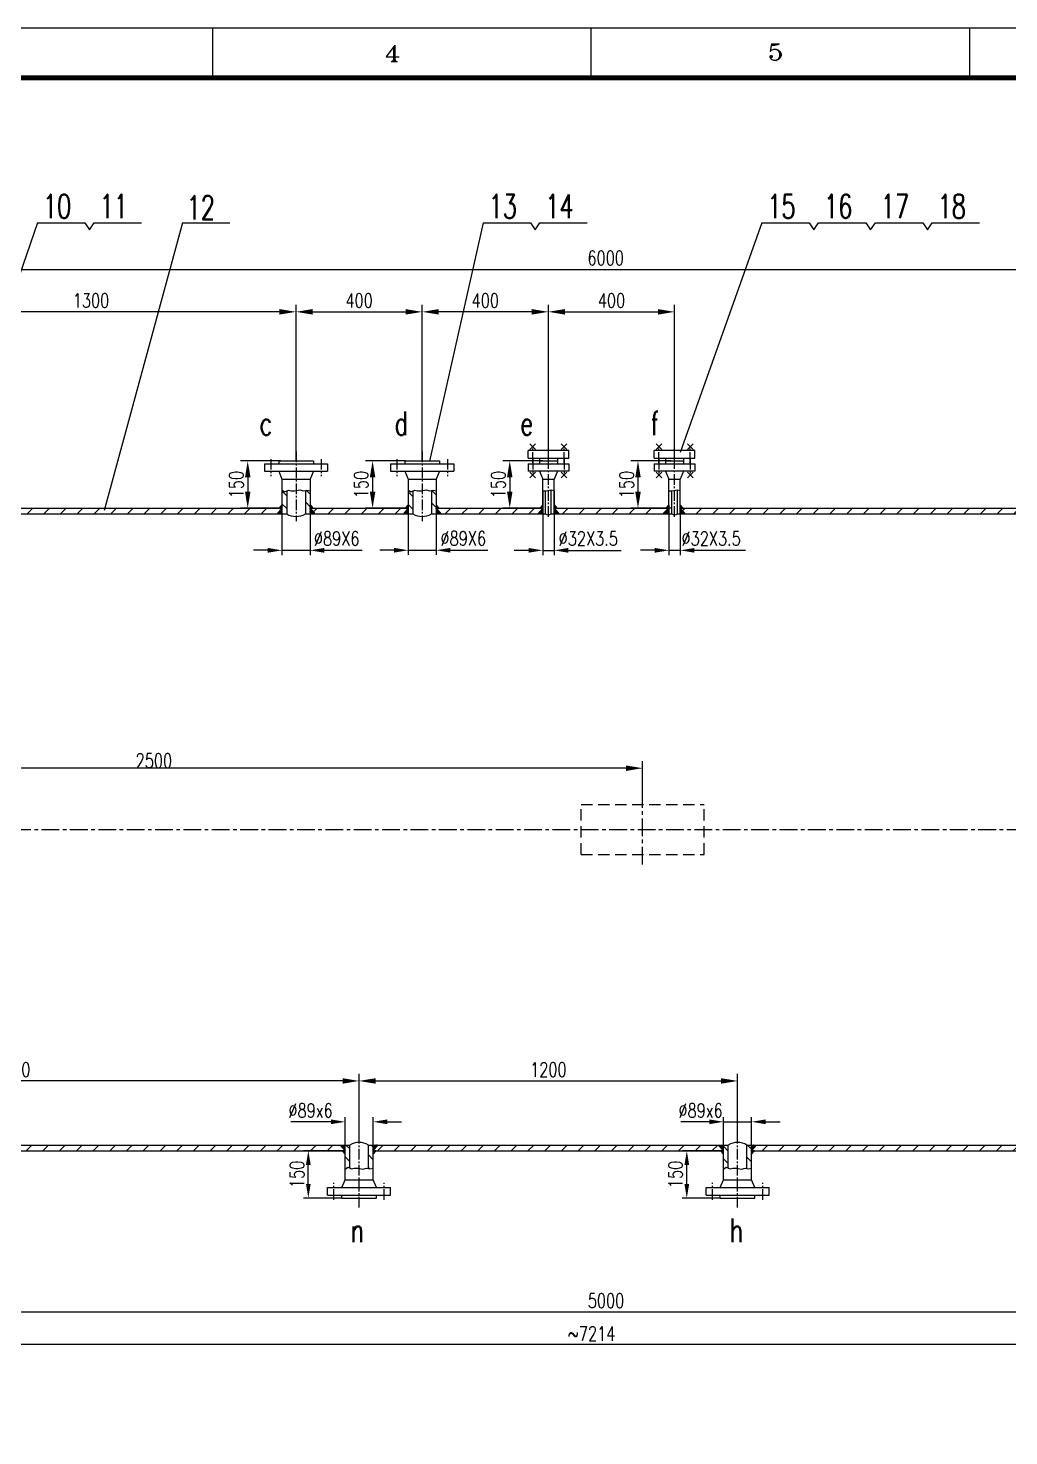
# Model space of a CAD drawing. Extents: x 0 to 1476, y -3 to 841.
# Drawn here: x 861.3 to 1068.6, y 294.1 to 591.5 of the extents above; entities that cross this region are included whole.
import ezdxf

# ---------------------------------------------------------------- set-up
doc = ezdxf.new("R2010")
doc.units = 0
doc.header["$LTSCALE"] = 3
doc.header["$MEASUREMENT"] = 0
for name, pattern in [('CENTER', [2, 1.25, -0.25, 0.25, -0.25]), ('CENTER2', [1.125, 0.75, -0.125, 0.125, -0.125]), ('DASHED', [1.2, 0.8, -0.4])]:
    doc.linetypes.add(name, pattern=pattern)
doc.layers.get('0').update_dxf_attribs({"linetype": 'CONTINUOUS'})
doc.layers.get('DEFPOINTS').update_dxf_attribs({"linetype": 'CONTINUOUS'})
for name, color, linetype in [('1', 2, 'CONTINUOUS'), ('2', 1, 'CONTINUOUS'), ('3', 2, 'CENTER'), ('5', 4, 'DASHED'), ('BORDER', 7, 'CONTINUOUS')]:
    doc.layers.add(name, color=color, linetype=linetype)
doc.styles.add('HZTXT', font='romans', dxfattribs={"width": 0.75, "bigfont": 'HZTXT'})
doc.styles.get("Standard").update_dxf_attribs({"font": 'simplex', "width": 0.75, "bigfont": 'hztxt'})
doc.dimstyles.new('A', dxfattribs={"dimtxt": 3.5, "dimasz": 3.5, "dimexe": 1.5, "dimexo": 0.0625, "dimgap": 0.09, "dimtad": 1, "dimdec": 4, "dimzin": 0, "dimtxsty": 'HZTXT', "dimcen": 0.09, "dimclrd": 3, "dimclre": 3, "dimclrt": 3, "dimazin": 3, "dimtol": 1, "dimtp": 2, "dimtm": 2, "dimtfac": 0.571429, "dimtdec": 4, "dimtix": 1, "dimtofl": 0, "dimtmove": 0, "dimatfit": 3, "dimtolj": 1, "dimtzin": 0})
doc.dimstyles.get("Standard").update_dxf_attribs({"dimtxt": 3, "dimasz": 3, "dimexe": 1, "dimexo": 0.06, "dimgap": 1, "dimtad": 1, "dimzin": 0, "dimtxsty": 'STANDARD', "dimcen": 0.09, "dimclrd": 3, "dimclre": 3, "dimclrt": 3, "dimazin": 3, "dimtfac": 0.051429, "dimtofl": 0, "dimtmove": 0, "dimatfit": 3, "dimtolj": 1, "dimtzin": 0})
pattern_1 = [(45, (-3348.6497, 747.9967), (-1.767767, 1.767767), [])]
pattern_2 = [(135, (-3348.6497, 747.9967), (-1.3258252, -1.3258252), [])]

# ---------------------------------------------------------------- blocks, each defined once
blk = doc.blocks.new('*D61')
at = {"linetype": 'BYBLOCK'}
for p, q in [((1079.89, 611.77), (1079.89, 619.27)), ((1226.56, 611.77), (1226.56, 619.27)), ((1223.06, 617.77), (1083.39, 617.77))]:
    blk.add_line(p, q, dxfattribs=at)
for points in [[(1083.39, 618.35), (1083.39, 617.19), (1079.89, 617.77)], [(1223.06, 618.35), (1223.06, 617.19), (1226.56, 617.77)]]:
    blk.add_solid(points, dxfattribs=at)
at = {"layer": 'DEFPOINTS', "color": 0, "linetype": 'BYBLOCK'}
for p in [(1079.89, 617.77), (1079.89, 611.71), (1226.56, 611.71)]:
    blk.add_point(p, dxfattribs=at)
at = {"linetype": 'BYBLOCK', "insert": (1153.23, 620.17), "char_height": 3, "attachment_point": 5, "style": 'HZTXT'}
blk.add_mtext('\\A1;2200', dxfattribs=at)
blk = doc.blocks.new('*D51')
at = {"linetype": 'BYBLOCK'}
for p, q in [((3704.25, 1516.39), (3704.25, 1530.77)), ((3907.34, 1529.27), (3707.75, 1529.27)), ((3910.84, 1521.69), (3910.84, 1530.77))]:
    blk.add_line(p, q, dxfattribs=at)
for points in [[(3707.75, 1529.86), (3707.75, 1528.69), (3704.25, 1529.27)], [(3907.34, 1529.86), (3907.34, 1528.69), (3910.84, 1529.27)]]:
    blk.add_solid(points, dxfattribs=at)
at = {"layer": 'DEFPOINTS', "color": 0, "linetype": 'BYBLOCK'}
for p in [(3704.25, 1529.27), (3910.84, 1521.63), (3704.25, 1516.33)]:
    blk.add_point(p, dxfattribs=at)
at = {"linetype": 'BYBLOCK', "insert": (3807.55, 1530.86), "char_height": 3, "attachment_point": 5, "style": 'HZTXT'}
blk.add_mtext('\\A1;2500', dxfattribs=at)
blk = doc.blocks.new('*D77')
at = {"color": 3, "linetype": 'BYBLOCK'}
for p, q in [((1303.54, 603.03), (1294.83, 603.03)), ((1295.83, 596.03), (1295.83, 600.03)), ((1302.83, 593.03), (1294.83, 593.03))]:
    blk.add_line(p, q, dxfattribs=at)
for points in [[(1295.33, 600.03), (1296.33, 600.03), (1295.83, 603.03)], [(1295.33, 596.03), (1296.33, 596.03), (1295.83, 593.03)]]:
    blk.add_solid(points, dxfattribs=at)
at = {"layer": 'DEFPOINTS', "color": 0, "linetype": 'BYBLOCK'}
for p in [(1295.83, 603.03), (1303.6, 603.03), (1302.89, 593.03)]:
    blk.add_point(p, dxfattribs=at)
at = {"color": 3, "linetype": 'BYBLOCK', "insert": (1293.43, 598.03), "char_height": 3, "attachment_point": 5, "rotation": 90}
blk.add_mtext('\\A1;150', dxfattribs=at)
blk = doc.blocks.new('*D60')
at = {"linetype": 'BYBLOCK'}
for p, q in [((1226.56, 604.83), (1226.56, 619.27)), ((1306.56, 604.83), (1306.56, 619.27)), ((1230.06, 617.77), (1303.06, 617.77))]:
    blk.add_line(p, q, dxfattribs=at)
for points in [[(1230.06, 618.35), (1230.06, 617.19), (1226.56, 617.77)], [(1303.06, 618.35), (1303.06, 617.19), (1306.56, 617.77)]]:
    blk.add_solid(points, dxfattribs=at)
at = {"layer": 'DEFPOINTS', "color": 0, "linetype": 'BYBLOCK'}
for p in [(1306.56, 617.77), (1226.56, 604.76), (1306.56, 604.76)]:
    blk.add_point(p, dxfattribs=at)
at = {"linetype": 'BYBLOCK', "insert": (1266.56, 620.17), "char_height": 3, "attachment_point": 5, "style": 'HZTXT'}
blk.add_mtext('\\A1;1200', dxfattribs=at)
blk = doc.blocks.new('*D48')
at = {"color": 3, "linetype": 'BYBLOCK'}
for p, q in [((3847.9, 1448.46), (3839.19, 1448.46)), ((3840.19, 1441.46), (3840.19, 1445.46)), ((3847.19, 1438.46), (3839.19, 1438.46))]:
    blk.add_line(p, q, dxfattribs=at)
for points in [[(3839.69, 1445.46), (3840.69, 1445.46), (3840.19, 1448.46)], [(3839.69, 1441.46), (3840.69, 1441.46), (3840.19, 1438.46)]]:
    blk.add_solid(points, dxfattribs=at)
at = {"layer": 'DEFPOINTS', "color": 0, "linetype": 'BYBLOCK'}
for p in [(3840.19, 1448.46), (3847.96, 1448.46), (3847.25, 1438.46)]:
    blk.add_point(p, dxfattribs=at)
at = {"color": 3, "linetype": 'BYBLOCK', "insert": (3837.79, 1443.46), "char_height": 3, "attachment_point": 5, "rotation": 90}
blk.add_mtext('\\A1;150', dxfattribs=at)
blk = doc.blocks.new('*D56')
at = {"linetype": 'BYBLOCK'}
for p, q in [((1126.56, 775.42), (1126.56, 781.76)), ((1209.73, 780.26), (1130.06, 780.26)), ((1213.23, 770.51), (1213.23, 781.76))]:
    blk.add_line(p, q, dxfattribs=at)
for points in [[(1130.06, 780.84), (1130.06, 779.68), (1126.56, 780.26)], [(1209.73, 780.84), (1209.73, 779.68), (1213.23, 780.26)]]:
    blk.add_solid(points, dxfattribs=at)
at = {"layer": 'DEFPOINTS', "color": 0, "linetype": 'BYBLOCK'}
for p in [(1126.56, 780.26), (1126.56, 775.36), (1213.23, 770.45)]:
    blk.add_point(p, dxfattribs=at)
at = {"linetype": 'BYBLOCK', "insert": (1169.9, 782.66), "char_height": 3, "attachment_point": 5, "style": 'HZTXT'}
blk.add_mtext('\\A1;1300', dxfattribs=at)
blk = doc.blocks.new('*D59')
at = {"linetype": 'BYBLOCK'}
for p, q in [((1266.57, 748.83), (1266.57, 781.76)), ((1270.07, 780.26), (1289.74, 780.26)), ((1293.24, 748.83), (1293.24, 781.76))]:
    blk.add_line(p, q, dxfattribs=at)
for points in [[(1270.07, 780.84), (1270.07, 779.68), (1266.57, 780.26)], [(1289.74, 780.84), (1289.74, 779.68), (1293.24, 780.26)]]:
    blk.add_solid(points, dxfattribs=at)
at = {"layer": 'DEFPOINTS', "color": 0, "linetype": 'BYBLOCK'}
for p in [(1293.24, 780.26), (1266.57, 748.77), (1293.24, 748.77)]:
    blk.add_point(p, dxfattribs=at)
at = {"linetype": 'BYBLOCK', "insert": (1279.91, 782.66), "char_height": 3, "attachment_point": 5, "style": 'HZTXT'}
blk.add_mtext('\\A1;400', dxfattribs=at)
blk = doc.blocks.new('*D57')
at = {"linetype": 'BYBLOCK'}
for p, q in [((1213.23, 748.83), (1213.23, 781.76)), ((1216.73, 780.26), (1236.4, 780.26)), ((1239.9, 748.83), (1239.9, 781.76))]:
    blk.add_line(p, q, dxfattribs=at)
for points in [[(1216.73, 780.84), (1216.73, 779.68), (1213.23, 780.26)], [(1236.4, 780.84), (1236.4, 779.68), (1239.9, 780.26)]]:
    blk.add_solid(points, dxfattribs=at)
at = {"layer": 'DEFPOINTS', "color": 0, "linetype": 'BYBLOCK'}
for p in [(1239.9, 780.26), (1213.23, 748.77), (1239.9, 748.77)]:
    blk.add_point(p, dxfattribs=at)
at = {"linetype": 'BYBLOCK', "insert": (1226.57, 782.66), "char_height": 3, "attachment_point": 5, "style": 'HZTXT'}
blk.add_mtext('\\A1;400', dxfattribs=at)
blk = doc.blocks.new('*D58')
at = {"linetype": 'BYBLOCK'}
for p, q in [((1239.9, 748.83), (1239.9, 781.76)), ((1263.07, 780.26), (1243.4, 780.26)), ((1266.57, 748.83), (1266.57, 781.76))]:
    blk.add_line(p, q, dxfattribs=at)
for points in [[(1243.4, 780.84), (1243.4, 779.68), (1239.9, 780.26)], [(1263.07, 780.84), (1263.07, 779.68), (1266.57, 780.26)]]:
    blk.add_solid(points, dxfattribs=at)
at = {"layer": 'DEFPOINTS', "color": 0, "linetype": 'BYBLOCK'}
for p in [(1239.9, 780.26), (1239.9, 748.77), (1266.57, 748.77)]:
    blk.add_point(p, dxfattribs=at)
at = {"linetype": 'BYBLOCK', "insert": (1253.24, 782.66), "char_height": 3, "attachment_point": 5, "style": 'HZTXT'}
blk.add_mtext('\\A1;400', dxfattribs=at)
blk = doc.blocks.new('*D62')
at = {"linetype": 'BYBLOCK'}
for p, q in [((1210, 748.77), (1201.52, 748.77)), ((1203.02, 745.27), (1203.02, 742.27)), ((1210, 738.77), (1201.52, 738.77))]:
    blk.add_line(p, q, dxfattribs=at)
for points in [[(1202.44, 745.27), (1203.61, 745.27), (1203.02, 748.77)], [(1202.44, 742.27), (1203.61, 742.27), (1203.02, 738.77)]]:
    blk.add_solid(points, dxfattribs=at)
at = {"layer": 'DEFPOINTS', "color": 0, "linetype": 'BYBLOCK'}
for p in [(1210.06, 748.77), (1203.02, 738.77), (1210.06, 738.77)]:
    blk.add_point(p, dxfattribs=at)
at = {"linetype": 'BYBLOCK', "insert": (1200.62, 743.77), "char_height": 3, "attachment_point": 5, "rotation": 90, "style": 'HZTXT'}
blk.add_mtext('\\A1;150', dxfattribs=at)
blk = doc.blocks.new('*D63')
at = {"linetype": 'BYBLOCK'}
for p, q in [((1236.39, 748.77), (1227.91, 748.77)), ((1229.41, 745.27), (1229.41, 742.27)), ((1236.39, 738.77), (1227.91, 738.77))]:
    blk.add_line(p, q, dxfattribs=at)
for points in [[(1228.83, 745.27), (1230, 745.27), (1229.41, 748.77)], [(1228.83, 742.27), (1230, 742.27), (1229.41, 738.77)]]:
    blk.add_solid(points, dxfattribs=at)
at = {"layer": 'DEFPOINTS', "color": 0, "linetype": 'BYBLOCK'}
for p in [(1236.45, 748.77), (1229.41, 738.77), (1236.45, 738.77)]:
    blk.add_point(p, dxfattribs=at)
at = {"linetype": 'BYBLOCK', "insert": (1227.01, 743.77), "char_height": 3, "attachment_point": 5, "rotation": 90, "style": 'HZTXT'}
blk.add_mtext('\\A1;150', dxfattribs=at)
blk = doc.blocks.new('*D64')
at = {"linetype": 'BYBLOCK'}
for p, q in [((1265.38, 748.77), (1256.91, 748.77)), ((1258.41, 745.27), (1258.41, 742.27)), ((1265.38, 738.77), (1256.91, 738.77))]:
    blk.add_line(p, q, dxfattribs=at)
for points in [[(1257.82, 745.27), (1258.99, 745.27), (1258.41, 748.77)], [(1257.82, 742.27), (1258.99, 742.27), (1258.41, 738.77)]]:
    blk.add_solid(points, dxfattribs=at)
at = {"layer": 'DEFPOINTS', "color": 0, "linetype": 'BYBLOCK'}
for p in [(1265.44, 748.77), (1258.41, 738.77), (1265.44, 738.77)]:
    blk.add_point(p, dxfattribs=at)
at = {"linetype": 'BYBLOCK', "insert": (1256.01, 743.77), "char_height": 3, "attachment_point": 5, "rotation": 90, "style": 'HZTXT'}
blk.add_mtext('\\A1;150', dxfattribs=at)
blk = doc.blocks.new('*D65')
at = {"linetype": 'BYBLOCK'}
for p, q in [((1292.49, 748.77), (1284.01, 748.77)), ((1285.51, 745.27), (1285.51, 742.27)), ((1292.49, 738.77), (1284.01, 738.77))]:
    blk.add_line(p, q, dxfattribs=at)
for points in [[(1284.93, 745.27), (1286.1, 745.27), (1285.51, 748.77)], [(1284.93, 742.27), (1286.1, 742.27), (1285.51, 738.77)]]:
    blk.add_solid(points, dxfattribs=at)
at = {"layer": 'DEFPOINTS', "color": 0, "linetype": 'BYBLOCK'}
for p in [(1292.55, 748.77), (1285.51, 738.77), (1292.55, 738.77)]:
    blk.add_point(p, dxfattribs=at)
at = {"linetype": 'BYBLOCK', "insert": (1283.11, 743.77), "char_height": 3, "attachment_point": 5, "rotation": 90, "style": 'HZTXT'}
blk.add_mtext('\\A1;150', dxfattribs=at)

msp = doc.modelspace()

# ---------------------------------------------------------------- hatches: boundary and pattern name
at = {"layer": '1', "linetype": 'BYBLOCK'}
h = msp.add_hatch(dxfattribs=at)
h.set_pattern_fill('ANSI31', color=2, scale=15, angle=90, style=0)
h.set_pattern_definition(pattern_2)
h.paths.add_polyline_path([(915.99604, 493.71431), (915.54801, 493.51285), (914.99604, 493.92557), (914.99604, 488.84861), (915.99604, 488.84861)])
h.paths.add_polyline_path([(920.92938, 493.76049), (920.29816, 493.88431), (919.92938, 493.82289), (919.92938, 488.84861), (920.92938, 488.84861)])
h.paths.add_polyline_path([(941.66604, 488.84861), (942.66604, 488.84861), (942.66604, 493.71431), (942.21801, 493.51285), (941.66604, 493.92557)])
h.paths.add_polyline_path([(947.59938, 493.76049), (946.96816, 493.88431), (946.59938, 493.82289), (946.59938, 488.84861), (947.59938, 488.84861)])
h = msp.add_hatch(dxfattribs=at)
h.set_pattern_fill('ANSI31', color=2, scale=20, style=0)
h.set_pattern_definition(pattern_1)
h.paths.add_polyline_path([(793.82271, 490.04861), (794.82271, 488.84861), (814.0196, 488.84861), (815.06241, 490.04861)])
h.paths.add_polyline_path([(790.42271, 488.84861), (791.42271, 490.04861), (784.62271, 490.04861), (784.62271, 488.84861)])
h.paths.add_polyline_path([(913.99604, 488.84861), (914.99604, 490.04861), (847.52301, 490.04861), (848.56582, 488.84861)])
h.paths.add_polyline_path([(920.92938, 490.04861), (921.92938, 488.84861), (940.66604, 488.84861), (941.66604, 490.04861)])
h.paths.add_polyline_path([(969.10271, 488.84861), (970.10271, 490.04861), (947.59938, 490.04861), (948.59938, 488.84861)])
h = msp.add_hatch(dxfattribs=at)
h.set_pattern_fill('ANSI31', color=2, scale=20, style=0)
h.set_pattern_definition(pattern_1)
h.paths.add_polyline_path([(995.77271, 488.84861), (996.77271, 490.04861), (972.50271, 490.04861), (973.50271, 488.84861)])
h = msp.add_hatch(dxfattribs=at)
h.set_pattern_fill('ANSI31', color=2, scale=20, style=0)
h.set_pattern_definition(pattern_1)
h.paths.add_polyline_path([(1184.62271, 488.84861), (1184.62271, 490.04861), (999.17271, 490.04861), (1000.17271, 488.84861)])
h = msp.add_hatch(dxfattribs=at)
h.set_pattern_fill('ANSI31', color=2, scale=20, style=0)
h.set_pattern_definition(pattern_1)
h.paths.add_polyline_path([(928.32604, 354.30861), (927.32604, 355.50861), (817.95604, 355.50861), (817.95604, 354.30861)])
h.paths.add_polyline_path([(935.25938, 355.50861), (934.25938, 354.30861), (1008.32604, 354.30861), (1007.32604, 355.50861)])
h = msp.add_hatch(dxfattribs=at)
h.set_pattern_fill('ANSI31', color=2, scale=15, angle=90, style=0)
h.set_pattern_definition(pattern_2)
h.paths.add_polyline_path([(929.32604, 355.50861), (928.32604, 355.50861), (928.32604, 350.43164), (928.87801, 350.84437), (929.32604, 350.64291)])
h.paths.add_polyline_path([(933.25938, 350.53432), (933.62816, 350.47291), (934.25938, 350.59673), (934.25938, 355.50861), (933.25938, 355.50861)])
h = msp.add_hatch(dxfattribs=at)
h.set_pattern_fill('ANSI31', color=2, scale=15, angle=90, style=0)
h.set_pattern_definition(pattern_2)
h.paths.add_polyline_path([(1008.32604, 350.43164), (1008.87801, 350.84437), (1009.32604, 350.64291), (1009.32604, 355.50861), (1008.32604, 355.50861)])
h.paths.add_polyline_path([(1014.25938, 355.50861), (1013.25938, 355.50861), (1013.25938, 350.53432), (1013.62816, 350.47291), (1014.25938, 350.59673)])
h = msp.add_hatch(dxfattribs=at)
h.set_pattern_fill('ANSI31', color=2, scale=20, style=0)
h.set_pattern_definition(pattern_1)
h.paths.add_polyline_path([(1015.25938, 355.50861), (1014.25938, 354.30861), (1151.28938, 354.30861), (1151.28938, 355.50861)])
h.paths.add_polyline_path([(1171.65604, 354.30861), (1170.65604, 355.50861), (1151.28938, 355.50861), (1151.28938, 354.30861)])
h.paths.add_polyline_path([(1184.62271, 354.30861), (1184.62271, 355.50861), (1178.58938, 355.50861), (1177.58938, 354.30861)])
at = {"layer": '2', "linetype": 'BYBLOCK'}
h = msp.add_hatch(dxfattribs=at)
h.set_pattern_fill('ANSI31', color=1, scale=0.1, style=0)
h.set_pattern_definition([(315, (-3441.979677, 102.07618), (-0.008838834765, -0.008838834765), [])])
h.paths.add_polyline_path([(914.99604, 488.84861), (913.99604, 488.84861), (914.99604, 490.04861)])
h.paths.add_polyline_path([(914.99604, 490.04861), (914.3841, 490.04861), (914.99604, 490.78294)])
h = msp.add_hatch(dxfattribs=at)
h.set_pattern_fill('ANSI31', color=1, scale=0.1, style=0)
h.set_pattern_definition([(225, (5277.905098, 102.07618), (0.008838834765, -0.008838834765), [])])
h.paths.add_polyline_path([(920.92938, 488.84861), (921.92938, 488.84861), (920.92938, 490.04861)])
h.paths.add_polyline_path([(920.92938, 490.04861), (921.54132, 490.04861), (920.92938, 490.78294)])
h = msp.add_hatch(dxfattribs=at)
h.set_pattern_fill('ANSI31', color=1, scale=0.1, style=0)
h.set_pattern_definition([(315, (-3415.309677, 102.07618), (-0.008838834765, -0.008838834765), [])])
h.paths.add_polyline_path([(941.66604, 488.84861), (940.66604, 488.84861), (941.66604, 490.04861)])
h.paths.add_polyline_path([(941.66604, 490.04861), (941.0541, 490.04861), (941.66604, 490.78294)])
h = msp.add_hatch(dxfattribs=at)
h.set_pattern_fill('ANSI31', color=1, scale=0.1, style=0)
h.set_pattern_definition([(225, (5304.575098, 102.07618), (0.008838834765, -0.008838834765), [])])
h.paths.add_polyline_path([(947.59938, 488.84861), (948.59938, 488.84861), (947.59938, 490.04861)])
h.paths.add_polyline_path([(947.59938, 490.04861), (948.21132, 490.04861), (947.59938, 490.78294)])
h = msp.add_hatch(dxfattribs=at)
h.set_pattern_fill('ANSI31', color=1, scale=0.1, style=0)
h.set_pattern_definition([(315, (-3386.873011, 102.07618), (-0.008838834765, -0.008838834765), [])])
h.paths.add_polyline_path([(970.10271, 488.84861), (969.10271, 488.84861), (970.10271, 490.04861)])
h.paths.add_polyline_path([(970.10271, 490.04861), (969.49077, 490.04861), (970.10271, 490.78294)])
h = msp.add_hatch(dxfattribs=at)
h.set_pattern_fill('ANSI31', color=1, scale=0.1, style=0)
h.set_pattern_definition([(225, (5329.478431, 102.07618), (0.008838834765, -0.008838834765), [])])
h.paths.add_polyline_path([(972.50271, 488.84861), (973.50271, 488.84861), (972.50271, 490.04861)])
h.paths.add_polyline_path([(972.50271, 490.04861), (973.11465, 490.04861), (972.50271, 490.78294)])
h = msp.add_hatch(dxfattribs=at)
h.set_pattern_fill('ANSI31', color=1, scale=0.1, style=0)
h.set_pattern_definition([(315, (-3360.203011, 102.07618), (-0.008838834765, -0.008838834765), [])])
h.paths.add_polyline_path([(996.77271, 488.84861), (995.77271, 488.84861), (996.77271, 490.04861)])
h.paths.add_polyline_path([(996.77271, 490.04861), (996.16077, 490.04861), (996.77271, 490.78294)])
h = msp.add_hatch(dxfattribs=at)
h.set_pattern_fill('ANSI31', color=1, scale=0.1, style=0)
h.set_pattern_definition([(225, (5356.148431, 102.07618), (0.008838834765, -0.008838834765), [])])
h.paths.add_polyline_path([(999.17271, 488.84861), (1000.17271, 488.84861), (999.17271, 490.04861)])
h.paths.add_polyline_path([(999.17271, 490.04861), (999.78465, 490.04861), (999.17271, 490.78294)])
h = msp.add_hatch(dxfattribs=at)
h.set_pattern_fill('ANSI31', color=1, scale=0.1, style=0)
h.set_pattern_definition([(45, (-3428.649677, 742.281037), (-0.008838834765, 0.008838834765), [])])
h.paths.add_polyline_path([(928.32604, 355.50861), (927.32604, 355.50861), (928.32604, 354.30861)])
h.paths.add_polyline_path([(928.32604, 354.30861), (927.7141, 354.30861), (928.32604, 353.57428)])
h = msp.add_hatch(dxfattribs=at)
h.set_pattern_fill('ANSI31', color=1, scale=0.1, style=0)
h.set_pattern_definition([(135, (5291.235098, 742.281037), (0.008838834765, 0.008838834765), [])])
h.paths.add_polyline_path([(934.25938, 355.50861), (935.25938, 355.50861), (934.25938, 354.30861)])
h.paths.add_polyline_path([(934.25938, 354.30861), (934.87132, 354.30861), (934.25938, 353.57428)])
h = msp.add_hatch(dxfattribs=at)
h.set_pattern_fill('ANSI31', color=1, scale=0.1, style=0)
h.set_pattern_definition([(45, (-3348.649677, 742.281037), (-0.008838834765, 0.008838834765), [])])
h.paths.add_polyline_path([(1008.32604, 355.50861), (1007.32604, 355.50861), (1008.32604, 354.30861)])
h.paths.add_polyline_path([(1008.32604, 354.30861), (1007.7141, 354.30861), (1008.32604, 353.57428)])
h = msp.add_hatch(dxfattribs=at)
h.set_pattern_fill('ANSI31', color=1, scale=0.1, style=0)
h.set_pattern_definition([(135, (5371.235098, 742.281037), (0.008838834765, 0.008838834765), [])])
h.paths.add_polyline_path([(1014.25938, 355.50861), (1015.25938, 355.50861), (1014.25938, 354.30861)])
h.paths.add_polyline_path([(1014.25938, 354.30861), (1014.87132, 354.30861), (1014.25938, 353.57428)])

# ---------------------------------------------------------------- linework, layer by layer
at = {"color": 3, "linetype": 'BYBLOCK'}
for p, q in [((787.62271, 540.52215), (1181.62271, 540.52215)), ((925.32604, 360.42104), (916.88506, 360.42104)), ((928.32604, 355.50861), (928.32604, 361.42104)), ((934.25938, 355.50861), (934.25938, 361.42104)), ((937.25938, 360.42104), (940.25938, 360.42104)), ((1005.32604, 360.42104), (999.31064, 360.42104)), ((1008.32604, 355.50861), (1008.32604, 361.42104)), ((1008.32604, 360.42104), (1014.25938, 360.42104)), ((1014.25938, 355.50861), (1014.25938, 361.42104)), ((1017.25938, 360.42104), (1020.25938, 360.42104)), ((818.29271, 320.24283), (1150.96271, 320.24283))]:
    msp.add_line(p, q, dxfattribs=at)
at = {"linetype": 'BYBLOCK'}
for p, q in [((970.10271, 493.69799), (970.10271, 480.1518)), ((972.50271, 493.69799), (972.50271, 480.1518)), ((914.99604, 490.99479), (914.99604, 480.15688)), ((920.92938, 490.99479), (920.92938, 480.15688)), ((941.66604, 490.84129), (941.66604, 480.17353)), ((947.59938, 490.84129), (947.59938, 480.17353)), ((996.77271, 490.78294), (996.77271, 480.15669)), ((999.17271, 490.78294), (999.17271, 480.15669)), ((911.99604, 481.15688), (908.99604, 481.15688)), ((914.99604, 481.15688), (920.92938, 481.15688)), ((923.92938, 481.15688), (931.93562, 481.15688)), ((938.66604, 481.17353), (935.66604, 481.17353)), ((941.66604, 481.17353), (947.59938, 481.17353)), ((950.59938, 481.17353), (958.53143, 481.17353)), ((967.10271, 481.1518), (964.10271, 481.1518)), ((970.10271, 481.1518), (972.50271, 481.1518)), ((975.50271, 481.1518), (986.66265, 481.1518)), ((993.77271, 481.15669), (990.77271, 481.15669)), ((996.77271, 481.15669), (999.17271, 481.15669)), ((1002.17271, 481.15669), (1012.96934, 481.15669)), ((743.62271, 313.44806), (1218.82239, 313.44806))]:
    msp.add_line(p, q, dxfattribs=at)
for points in [[(911.99604, 481.65688), (911.99604, 480.65688), (914.99604, 481.15688)], [(923.92938, 481.65688), (923.92938, 480.65688), (920.92938, 481.15688)], [(938.66604, 481.67353), (938.66604, 480.67353), (941.66604, 481.17353)], [(950.59938, 481.67353), (950.59938, 480.67353), (947.59938, 481.17353)], [(967.10271, 481.6518), (967.10271, 480.6518), (970.10271, 481.1518)], [(975.50271, 481.6518), (975.50271, 480.6518), (972.50271, 481.1518)], [(993.77271, 481.65669), (993.77271, 480.65669), (996.77271, 481.15669)], [(1002.17271, 481.65669), (1002.17271, 480.65669), (999.17271, 481.15669)]]:
    msp.add_solid(points, dxfattribs=at)
at = {"color": 3, "linetype": 'BYBLOCK'}
for points in [[(925.32604, 360.92104), (925.32604, 359.92104), (928.32604, 360.42104)], [(937.25938, 360.92104), (937.25938, 359.92104), (934.25938, 360.42104)], [(1005.32604, 360.92104), (1005.32604, 359.92104), (1008.32604, 360.42104)], [(1017.25938, 360.92104), (1017.25938, 359.92104), (1014.25938, 360.42104)]]:
    msp.add_solid(points, dxfattribs=at)
at = {"layer": '1'}
for p, q in [((863.30942, 550.34523), (848.9199, 509.04983)), ((893.94114, 550.34523), (877.42408, 489.56346)), ((957.51715, 550.34523), (946.16807, 499.98945)), ((1016.41812, 550.34523), (999.13031, 501.84981))]:
    msp.add_line(p, q, dxfattribs=at)
at = {"layer": '1', "color": 2, "linetype": 'BYBLOCK'}
for p, q in [((873.30942, 550.34523), (874.30942, 548.84523)), ((874.30942, 548.84523), (875.30942, 550.34523)), ((967.51715, 550.34523), (968.51715, 548.84523)), ((968.51715, 548.84523), (969.51715, 550.34523)), ((1026.41812, 550.34523), (1027.41812, 548.84523)), ((1027.41812, 548.84523), (1028.41812, 550.34523)), ((1038.41812, 550.34523), (1039.41812, 548.84523)), ((1039.41812, 548.84523), (1040.41812, 550.34523)), ((1050.41812, 550.34523), (1051.41812, 548.84523)), ((1051.41812, 548.84523), (1052.41812, 550.34523)), ((914.99604, 493.92557), (915.54801, 493.51285)), ((915.54801, 493.51285), (916.37412, 493.88431)), ((916.37412, 493.88431), (916.9524, 493.76049)), ((916.9524, 493.76049), (917.73722, 493.76049)), ((917.73722, 493.76049), (918.76984, 493.96685)), ((918.76984, 493.96685), (919.55466, 493.76049)), ((919.55466, 493.76049), (920.29816, 493.88431)), ((920.29816, 493.88431), (920.92938, 493.76049)), ((941.66604, 493.92557), (942.21801, 493.51285)), ((942.21801, 493.51285), (943.04412, 493.88431)), ((943.04412, 493.88431), (943.6224, 493.76049)), ((943.6224, 493.76049), (944.40722, 493.76049)), ((944.40722, 493.76049), (945.43984, 493.96685)), ((945.43984, 493.96685), (946.22466, 493.76049)), ((946.22466, 493.76049), (946.96816, 493.88431)), ((946.96816, 493.88431), (947.59938, 493.76049)), ((970.10271, 493.76049), (970.82406, 493.76049)), ((970.82406, 493.76049), (971.85669, 493.96685)), ((971.85669, 493.96685), (972.50271, 493.79698)), ((996.77271, 493.76049), (997.49406, 493.76049)), ((997.49406, 493.76049), (998.52669, 493.96685)), ((998.52669, 493.96685), (999.17271, 493.79698)), ((928.32604, 350.43164), (928.87801, 350.84437)), ((928.87801, 350.84437), (929.70412, 350.47291)), ((929.70412, 350.47291), (930.2824, 350.59673)), ((930.2824, 350.59673), (931.06722, 350.59673)), ((931.06722, 350.59673), (932.09984, 350.39037)), ((932.09984, 350.39037), (932.88466, 350.59673)), ((932.88466, 350.59673), (933.62816, 350.47291)), ((933.62816, 350.47291), (934.25938, 350.59673)), ((1008.32604, 350.43164), (1008.87801, 350.84437)), ((1008.87801, 350.84437), (1009.70412, 350.47291)), ((1009.70412, 350.47291), (1010.2824, 350.59673)), ((1010.2824, 350.59673), (1011.06722, 350.59673)), ((1011.06722, 350.59673), (1012.09984, 350.39037)), ((1012.09984, 350.39037), (1012.88466, 350.59673)), ((1012.88466, 350.59673), (1013.62816, 350.47291)), ((1013.62816, 350.47291), (1014.25938, 350.59673))]:
    msp.add_line(p, q, dxfattribs=at)
at = {"layer": '2', "color": 1, "linetype": 'BYBLOCK'}
for p, q in [((863.30942, 550.34523), (873.30942, 550.34523)), ((875.30942, 550.34523), (885.30942, 550.34523)), ((893.94114, 550.34523), (903.94114, 550.34523)), ((957.51715, 550.34523), (967.51715, 550.34523)), ((969.51715, 550.34523), (979.51715, 550.34523)), ((1016.41812, 550.34523), (1026.41812, 550.34523)), ((1028.41812, 550.34523), (1038.41812, 550.34523)), ((1040.41812, 550.34523), (1050.41812, 550.34523)), ((1052.41812, 550.34523), (1062.41812, 550.34523)), ((967.38748, 503.64287), (968.58748, 502.44287)), ((968.58748, 503.64287), (967.38748, 502.44287)), ((974.01794, 503.64287), (975.21794, 502.44287)), ((975.21794, 503.64287), (974.01794, 502.44287)), ((995.25748, 503.64287), (994.05748, 502.44287)), ((994.05748, 503.64287), (995.25748, 502.44287)), ((1000.68794, 503.64287), (1001.88794, 502.44287)), ((1001.88794, 503.64287), (1000.68794, 502.44287)), ((914.29271, 500.04861), (914.29271, 499.44861)), ((921.63271, 500.04861), (921.63271, 499.44861)), ((940.96271, 500.04861), (940.96271, 499.44861)), ((948.30271, 500.04861), (948.30271, 499.44861)), ((975.60269, 502.24861), (967.00273, 502.24861)), ((967.00273, 500.64861), (967.00273, 502.24861)), ((967.00273, 500.64861), (975.60269, 500.64861)), ((969.39938, 500.64861), (969.39938, 499.44861)), ((969.39938, 500.04861), (973.20604, 500.04861)), ((973.20604, 500.64861), (973.20604, 499.44861)), ((975.60269, 500.64861), (975.60269, 502.24861)), ((993.67273, 500.64861), (993.67273, 502.24861)), ((1002.27269, 502.24861), (993.67273, 502.24861)), ((993.67273, 500.64861), (1002.27269, 500.64861)), ((996.06938, 500.64861), (996.06938, 499.44861)), ((996.06938, 500.04861), (999.87604, 500.04861)), ((999.87604, 500.64861), (999.87604, 499.44861)), ((1002.27269, 500.64861), (1002.27269, 502.24861)), ((911.29271, 499.44861), (911.29271, 497.84861)), ((914.29271, 497.84861), (914.99604, 496.18161)), ((921.63271, 497.84861), (920.92938, 496.18161)), ((924.63271, 499.44861), (924.63271, 497.84861)), ((937.96271, 499.44861), (937.96271, 497.84861)), ((940.96271, 497.84861), (941.66604, 496.18161)), ((948.30271, 497.84861), (947.59938, 496.18161)), ((951.30271, 499.44861), (951.30271, 497.84861)), ((967.00273, 499.44861), (967.00273, 497.84861)), ((967.00273, 499.44861), (975.60269, 499.44861)), ((975.60269, 497.84861), (967.00273, 497.84861)), ((968.58748, 496.45435), (967.38748, 497.65435)), ((967.38748, 496.45435), (968.58748, 497.65435)), ((969.39938, 497.84861), (970.10271, 496.18161)), ((973.20604, 497.84861), (972.50271, 496.18161)), ((974.01794, 496.45435), (975.21794, 497.65435)), ((975.21794, 496.45435), (974.01794, 497.65435)), ((975.60269, 499.44861), (975.60269, 497.84861)), ((993.67273, 499.44861), (993.67273, 497.84861)), ((993.67273, 499.44861), (1002.27269, 499.44861)), ((1002.27269, 497.84861), (993.67273, 497.84861)), ((994.05748, 496.45435), (995.25748, 497.65435)), ((995.25748, 496.45435), (994.05748, 497.65435)), ((996.06938, 497.84861), (996.77271, 496.18161)), ((999.87604, 497.84861), (999.17271, 496.18161)), ((1000.68794, 496.45435), (1001.88794, 497.65435)), ((1001.88794, 496.45435), (1000.68794, 497.65435)), ((1002.27269, 499.44861), (1002.27269, 497.84861)), ((914.99604, 496.18161), (914.99604, 488.84861)), ((915.99604, 493.71431), (915.99604, 488.84861)), ((919.92938, 493.82289), (919.92938, 488.84861)), ((920.92938, 496.18161), (920.92938, 488.84861)), ((941.66604, 496.18161), (941.66604, 488.84861)), ((942.66604, 493.71431), (942.66604, 488.84861)), ((946.59938, 493.82289), (946.59938, 488.84861)), ((947.59938, 496.18161), (947.59938, 488.84861)), ((970.10271, 496.18161), (972.50271, 496.18161)), ((996.77271, 496.18161), (999.17271, 496.18161)), ((914.99604, 490.78294), (914.3841, 490.04861)), ((920.92938, 490.78294), (921.54132, 490.04861)), ((941.66604, 490.78294), (941.0541, 490.04861)), ((947.59938, 490.78294), (948.21132, 490.04861)), ((970.10271, 490.78294), (969.49077, 490.04861)), ((972.50271, 490.78294), (973.11465, 490.04861)), ((996.77271, 490.78294), (996.16077, 490.04861)), ((999.17271, 490.78294), (999.78465, 490.04861)), ((914.99604, 490.04861), (913.99604, 488.84861)), ((920.92938, 490.04861), (921.92938, 488.84861)), ((941.66604, 490.04861), (940.66604, 488.84861)), ((947.59938, 490.04861), (948.59938, 488.84861)), ((970.10271, 490.04861), (969.10271, 488.84861)), ((972.50271, 490.04861), (973.50271, 488.84861)), ((996.77271, 490.04861), (995.77271, 488.84861)), ((999.17271, 490.04861), (1000.17271, 488.84861)), ((928.32604, 354.30861), (927.32604, 355.50861)), ((928.32604, 353.57428), (927.7141, 354.30861)), ((928.32604, 348.17561), (928.32604, 355.50861)), ((929.32604, 350.64291), (929.32604, 355.50861)), ((933.25938, 350.53432), (933.25938, 355.50861)), ((934.25938, 348.17561), (934.25938, 355.50861)), ((934.25938, 354.30861), (935.25938, 355.50861)), ((934.25938, 353.57428), (934.87132, 354.30861)), ((1008.32604, 354.30861), (1007.32604, 355.50861)), ((1008.32604, 353.57428), (1007.7141, 354.30861)), ((1008.32604, 348.17561), (1008.32604, 355.50861)), ((1009.32604, 350.64291), (1009.32604, 355.50861)), ((1013.25938, 350.53432), (1013.25938, 355.50861)), ((1014.25938, 348.17561), (1014.25938, 355.50861)), ((1014.25938, 354.30861), (1015.25938, 355.50861)), ((1014.25938, 353.57428), (1014.87132, 354.30861)), ((927.62271, 346.50861), (928.32604, 348.17561)), ((934.96271, 346.50861), (934.25938, 348.17561)), ((1007.62271, 346.50861), (1008.32604, 348.17561)), ((1014.96271, 346.50861), (1014.25938, 348.17561)), ((924.62271, 344.90861), (924.62271, 346.50861)), ((937.96271, 344.90861), (937.96271, 346.50861)), ((1004.62271, 344.90861), (1004.62271, 346.50861)), ((1017.96271, 344.90861), (1017.96271, 346.50861)), ((927.62271, 344.30861), (927.62271, 344.90861)), ((934.96271, 344.30861), (934.96271, 344.90861)), ((1007.62271, 344.30861), (1007.62271, 344.90861)), ((1014.96271, 344.30861), (1014.96271, 344.90861))]:
    msp.add_line(p, q, dxfattribs=at)
at = {"layer": '2', "color": 1}
for p, q in [((914.29271, 500.04861), (921.63271, 500.04861)), ((940.96271, 500.04861), (948.30271, 500.04861)), ((911.29271, 499.44861), (924.63271, 499.44861)), ((911.29271, 497.84861), (924.63271, 497.84861)), ((937.96271, 499.44861), (951.30271, 499.44861)), ((937.96271, 497.84861), (951.30271, 497.84861)), ((914.99604, 496.18161), (920.92938, 496.18161)), ((941.66604, 496.18161), (947.59938, 496.18161)), ((970.10271, 488.84861), (970.10271, 496.18161)), ((970.70271, 488.84861), (970.70271, 493.76049)), ((971.90271, 488.84861), (971.90271, 493.95475)), ((972.50271, 488.84861), (972.50271, 496.18161)), ((996.77271, 488.84861), (996.77271, 496.18161)), ((997.37271, 488.84861), (997.37271, 493.76049)), ((998.57271, 488.84861), (998.57271, 493.95475)), ((999.17271, 488.84861), (999.17271, 496.18161)), ((846.29271, 488.84861), (915.99604, 488.84861)), ((847.29271, 490.04861), (914.99604, 490.04861)), ((919.92938, 488.84861), (942.66604, 488.84861)), ((920.92938, 490.04861), (941.66604, 490.04861)), ((946.59938, 488.84861), (970.70271, 488.84861)), ((947.59938, 490.04861), (970.10271, 490.04861)), ((971.90271, 488.84861), (997.37271, 488.84861)), ((972.50271, 490.04861), (996.77271, 490.04861)), ((998.57271, 488.84861), (1187.28937, 488.84861)), ((999.17271, 490.04861), (1187.28937, 490.04861)), ((793.22271, 355.50861), (929.32604, 355.50861)), ((793.82271, 354.30861), (928.32604, 354.30861)), ((933.25938, 355.50861), (1009.32604, 355.50861)), ((934.25938, 354.30861), (1008.32604, 354.30861)), ((1013.25938, 355.50861), (1172.65604, 355.50861)), ((1014.25938, 354.30861), (1171.65604, 354.30861)), ((928.32604, 348.17561), (934.25938, 348.17561)), ((1008.32604, 348.17561), (1014.25938, 348.17561)), ((924.62271, 346.50861), (937.96271, 346.50861)), ((1004.62271, 346.50861), (1017.96271, 346.50861)), ((924.62271, 344.90861), (937.96271, 344.90861)), ((927.62271, 344.30861), (934.96271, 344.30861)), ((1004.62271, 344.90861), (1017.96271, 344.90861)), ((1007.62271, 344.30861), (1014.96271, 344.30861))]:
    msp.add_line(p, q, dxfattribs=at)
at = {"layer": '2', "color": 1, "linetype": 'BYBLOCK'}
for centre, radius, start, end in [((917.96271, 492.17018), 3.86013, 239.3707054, 300.6292946), ((944.63271, 492.17018), 3.86013, 239.3707054, 300.6292946), ((971.30271, 489.69338), 1.03617, 234.6157902, 305.3842098), ((997.97271, 489.69338), 1.03617, 234.6157902, 305.3842098), ((931.29271, 352.18703), 3.86013, 59.3707054, 120.6292946), ((1011.29271, 352.18703), 3.86013, 59.3707054, 120.6292946)]:
    msp.add_arc(centre, radius, start, end, dxfattribs=at)
at = {"layer": '3', "color": 2, "linetype": 'CENTER2'}
for p, q in [((967.98748, 499.64861), (967.98748, 503.04287)), ((971.30271, 488.26498), (971.30271, 504.24861)), ((974.61794, 499.64861), (974.61794, 503.04287)), ((994.65748, 499.64861), (994.65748, 503.04287)), ((997.97271, 488.26498), (997.97271, 504.24861)), ((1001.28794, 499.64861), (1001.28794, 503.04287)), ((912.62941, 500.44861), (912.62941, 496.84861)), ((917.96271, 502.04861), (917.96271, 487.31005)), ((923.29601, 500.44861), (923.29601, 496.84861)), ((939.29941, 500.44861), (939.29941, 496.84861)), ((944.63271, 502.04861), (944.63271, 487.31005)), ((949.96601, 500.44861), (949.96601, 496.84861)), ((967.98748, 500.44861), (967.98748, 497.05435)), ((974.61794, 500.44861), (974.61794, 497.05435)), ((994.65748, 500.44861), (994.65748, 497.05435)), ((1001.28794, 500.44861), (1001.28794, 497.05435)), ((931.29271, 342.30861), (931.29271, 357.04717)), ((1011.29271, 342.30861), (1011.29271, 357.04717)), ((925.95941, 343.90861), (925.95941, 347.50861)), ((936.62601, 343.90861), (936.62601, 347.50861)), ((1005.95941, 343.90861), (1005.95941, 347.50861)), ((1016.62601, 343.90861), (1016.62601, 347.50861))]:
    msp.add_line(p, q, dxfattribs=at)
at = {"layer": '3', "color": 2, "linetype": 'CENTER'}
for p, q in [((991.20544, 414.7779), (991.20544, 431.14245)), ((744.17425, 422.17861), (1089.90271, 422.17861))]:
    msp.add_line(p, q, dxfattribs=at)
at = {"layer": '5', "color": 4, "linetype": 'DASHED'}
for p, q in [((978.20544, 427.47861), (1004.20544, 427.47861)), ((978.20544, 416.87861), (978.20544, 427.47861)), ((1004.20544, 416.87861), (1004.20544, 427.47861)), ((978.20544, 416.87861), (1004.20544, 416.87861))]:
    msp.add_line(p, q, dxfattribs=at)
at = {"layer": 'BORDER'}
for p, q in [((1475.7913, 591.47707), (634.7913, 591.47707)), ((900.2913, 591.47707), (900.2913, 580.97707)), ((980.2913, 591.47707), (980.2913, 580.97707)), ((1060.2913, 591.47707), (1060.2913, 580.97707))]:
    msp.add_line(p, q, dxfattribs=at)
at = {"layer": 'BORDER', "color": 7}
for p, q in [((938.86708, 587.91619), (937.04881, 585.43122)), ((938.53373, 587.43132), (938.53373, 584.43117)), ((938.71556, 587.58284), (938.71556, 584.58269)), ((938.86708, 587.91619), (938.86708, 584.43117)), ((1018.4811, 588.18893), (1018.14775, 586.52218)), ((1018.14775, 586.52218), (1018.4811, 586.85553)), ((1018.4811, 588.18893), (1020.14785, 588.18893)), ((1018.4811, 588.0071), (1019.8145, 588.0071)), ((1018.4811, 587.85558), (1019.1478, 587.85558)), ((1018.4811, 586.85553), (1018.96597, 587.00705)), ((1018.96597, 587.00705), (1019.48115, 587.00705)), ((1019.1478, 587.85558), (1019.8145, 588.0071)), ((1019.48115, 587.00705), (1019.96602, 586.85553)), ((1019.48115, 587.00705), (1019.8145, 586.85553)), ((1019.8145, 588.0071), (1020.14785, 588.18893)), ((1019.8145, 588.0071), (1019.84481, 588.0071)), ((1019.8145, 586.85553), (1019.96602, 586.6737)), ((1019.96602, 586.85553), (1020.29937, 586.52218)), ((1019.96602, 586.6737), (1020.14785, 586.18883)), ((1020.14785, 588.18893), (1020.17816, 588.18893)), ((1020.14785, 588.18893), (1020.17816, 588.18893)), ((1020.14785, 586.52218), (1020.29937, 586.18883)), ((1020.14785, 586.18883), (1020.14785, 585.52213)), ((1020.29937, 586.52218), (1020.4812, 586.007)), ((1020.29937, 586.18883), (1020.29937, 585.52213)), ((1020.4812, 586.007), (1020.4812, 585.67365)), ((937.04881, 585.43122), (939.71561, 585.43122)), ((938.04886, 584.43117), (939.38226, 584.43117)), ((938.53373, 584.58269), (938.20038, 584.43117)), ((938.20038, 584.43117), (938.23069, 584.43117)), ((938.53373, 584.76452), (938.38221, 584.43117)), ((938.38221, 584.43117), (938.41252, 584.43117)), ((938.53373, 584.43117), (938.56404, 584.43117)), ((938.71556, 584.58269), (938.74587, 584.58269)), ((938.86708, 584.76452), (939.04891, 584.43117)), ((938.86708, 584.58269), (939.20043, 584.43117)), ((938.86708, 584.43117), (938.89739, 584.43117)), ((939.04891, 584.43117), (939.07922, 584.43117)), ((939.20043, 584.43117), (939.23074, 584.43117)), ((939.38226, 584.43117), (939.41257, 584.43117)), ((939.71561, 585.43122), (939.74592, 585.43122)), ((1018.14775, 585.52213), (1018.29927, 585.67365)), ((1018.14775, 585.3403), (1018.14775, 585.52213)), ((1018.29927, 585.00695), (1018.14775, 585.3403)), ((1018.29927, 585.67365), (1018.4811, 585.67365)), ((1018.29927, 585.52213), (1018.29927, 585.3403)), ((1018.4811, 585.52213), (1018.29927, 585.52213)), ((1018.29927, 585.52213), (1018.32958, 585.52213)), ((1018.29927, 585.3403), (1018.4811, 585.3403)), ((1018.4811, 585.18878), (1018.29927, 585.18878)), ((1018.29927, 585.18878), (1018.32958, 585.18878)), ((1018.4811, 584.85543), (1018.29927, 585.00695)), ((1018.4811, 585.67365), (1018.63262, 585.52213)), ((1018.4811, 585.3403), (1018.4811, 585.52213)), ((1018.63262, 585.3403), (1018.4811, 585.18878)), ((1018.96597, 584.6736), (1018.4811, 584.85543)), ((1018.63262, 585.52213), (1018.63262, 585.3403)), ((1019.48115, 584.6736), (1018.96597, 584.6736)), ((1019.96602, 584.85543), (1019.48115, 584.6736)), ((1019.8145, 584.85543), (1019.48115, 584.6736)), ((1019.48115, 584.6736), (1019.51146, 584.6736)), ((1019.96602, 585.00695), (1019.8145, 584.85543)), ((1020.14785, 585.52213), (1019.96602, 585.00695)), ((1020.29937, 585.18878), (1019.96602, 584.85543)), ((1020.29937, 585.52213), (1020.14785, 585.18878)), ((1020.14785, 585.18878), (1020.17816, 585.18878)), ((1020.4812, 585.67365), (1020.29937, 585.18878))]:
    msp.add_line(p, q, dxfattribs=at)
at = {"layer": 'BORDER', "const_width": 1}
msp.add_lwpolyline([(660.2913, 7.97707), (1465.2913, 7.97707), (1465.2913, 580.97707), (660.2913, 580.97707)], close=True, dxfattribs=at)
at = {"layer": 'DEFPOINTS', "color": 0, "linetype": 'BYBLOCK'}
for p in [(970.10271, 493.69799), (972.50271, 493.69799), (914.99604, 490.99479), (920.92938, 490.99479), (941.66604, 490.84129), (947.59938, 490.84129), (996.77271, 490.78294), (999.17271, 490.78294), (920.92938, 481.15688), (947.59938, 481.17353), (972.50271, 481.1518), (999.17271, 481.15669), (934.25938, 360.42104), (1014.25938, 360.42104), (928.32604, 355.50861), (934.25938, 355.50861), (1008.32604, 355.50861), (1014.25938, 355.50861)]:
    msp.add_point(p, dxfattribs=at)

# ---------------------------------------------------------------- texts
at = {"linetype": 'BYBLOCK', "char_height": 3, "attachment_point": 5, "style": 'HZTXT'}
for s, insert in [('\\A1;∅89X6', (926.55609, 483.65688)), ('\\A1;∅89X6', (953.3123, 483.67353)), ('\\A1;∅32X3.5', (979.73109, 483.6518))]:
    msp.add_mtext(s, dxfattribs=dict(at, insert=insert))
at = {"layer": '1', "color": 3, "linetype": 'BYBLOCK', "style": 'HZTXT', "width": 0.7}
for s, p in [('10', (864.45092, 551.33658)), ('11', (876.45092, 551.33658)), ('13', (958.65865, 551.33658)), ('14', (970.65865, 551.33658)), ('15', (1017.55962, 551.33658)), ('16', (1029.55962, 551.33658)), ('17', (1041.55962, 551.33658)), ('18', (1053.55962, 551.33658)), ('12', (894.81738, 551.07153)), ('c', (910.2466, 505.49395)), ('d', (938.78667, 505.49395)), ('e', (965.37529, 505.49395)), ('f', (992.93964, 505.49395)), ('h', (1009.62881, 334.97448)), ('n', (929.51426, 334.97448))]:
    msp.add_text(s, height=5, dxfattribs=at).set_placement(p)
at = {"layer": '1', "color": 3, "style": 'HZTXT', "width": 0.75}
for s, p in [('6000', (979.56021, 541.42215)), ('∅89x6', (916.34666, 361.32104)), ('∅89x6', (998.7923, 361.32104)), ('5000', (979.62771, 321.14283))]:
    msp.add_text(s, height=3, dxfattribs=at).set_placement(p)
at = {"layer": '1', "style": 'HZTXT', "width": 0.75}
for s, p in [('∅32X3.5', (999.44016, 482.15669)), ('~7214', (975.43684, 314.17848))]:
    msp.add_text(s, height=3, dxfattribs=at).set_placement(p)

# ---------------------------------------------------------------- dimensions: what is measured, and where the dimension line sits
at = {"layer": '1'}
for base, p1, p2, text, override, picture, middle, set_off in [((831.29271, 531.54238), (917.96271, 521.73212), (831.29271, 526.64204), '1300', {"dimtxt": 3, "dimgap": 0.9, "dimclrd": 256, "dimclre": 256, "dimclrt": 256}, '*D56', (874.62771, 533.94238), (-295.26959, -248.71771)), ((944.63271, 531.54238), (917.96271, 500.04861), (944.63271, 500.04861), '400', {"dimtxt": 3, "dimgap": 0.9, "dimclrd": 256, "dimclre": 256, "dimclrt": 256}, '*D57', (931.29771, 533.94238), (-295.26959, -248.71771)), ((944.63271, 531.54238), (971.30271, 500.04861), (944.63271, 500.04861), '400', {"dimtxt": 3, "dimgap": 0.9, "dimclrd": 256, "dimclre": 256, "dimclrt": 256}, '*D58', (957.96771, 533.94238), (-295.26959, -248.71771)), ((997.97271, 531.54238), (971.30271, 500.04861), (997.97271, 500.04861), '400', {"dimtxt": 3, "dimgap": 0.9, "dimclrd": 256, "dimclre": 256, "dimclrt": 256}, '*D59', (984.63771, 533.94238), (-295.26959, -248.71771)), ((784.62271, 435.12586), (991.20544, 427.47861), (784.62271, 422.17861), '2500', {"dimtxt": 3, "dimclrd": 256, "dimclre": 256, "dimclrt": 256}, '*D51', (887.91408, 436.71586), (-2919.63136, -1094.14658)), ((784.62271, 369.05081), (931.29271, 362.9902), (784.62271, 362.9902), '2200', {"dimtxt": 3, "dimgap": 0.9, "dimclrd": 256, "dimclre": 256, "dimclrt": 256}, '*D61', (857.95771, 371.45081), (-295.26959, -248.71771)), ((1011.29271, 369.05081), (931.29271, 356.04717), (1011.29271, 356.04717), '1200', {"dimtxt": 3, "dimgap": 0.9, "dimclrd": 256, "dimclre": 256, "dimclrt": 256}, '*D60', (971.29271, 371.45081), (-295.26959, -248.71771))]:
    dim = msp.add_linear_dim(base=base, p1=p1, p2=p2, text=text, dimstyle='A', override=override, dxfattribs=at)
    dim.commit()
    dim.dimension.update_dxf_attribs({"geometry": picture, "text_midpoint": middle, "insert": set_off})
for base, p1, p2, picture, middle in [((907.75326, 490.04861), (914.79061, 500.04861), (914.79061, 490.04861), '*D62', (905.35326, 495.04861)), ((934.1439, 490.04861), (941.18125, 500.04861), (941.18125, 490.04861), '*D63', (931.7439, 495.04861)), ((963.13643, 490.04861), (970.17378, 500.04861), (970.17378, 490.04861), '*D64', (960.73643, 495.04861)), ((990.24435, 490.04861), (997.2817, 500.04861), (997.2817, 490.04861), '*D65', (987.84435, 495.04861))]:
    dim = msp.add_linear_dim(base=base, p1=p1, p2=p2, angle=90, text='150', dimstyle='A', override={"dimtxt": 3, "dimgap": 0.9, "dimclrd": 256, "dimclre": 256, "dimclrt": 256}, dxfattribs=at)
    dim.commit()
    dim.dimension.update_dxf_attribs({"geometry": picture, "text_midpoint": middle, "insert": (-295.26959, -248.71771)})
at = {"layer": '1', "color": 2, "linetype": 'BYBLOCK'}
for base, p1, p2, picture, middle, set_off in [((920.56101, 354.30861), (927.62271, 344.30861), (928.32604, 354.30861), '*D48', (918.16101, 349.30861), (-2919.63136, -1094.14658)), ((1000.56101, 354.30861), (1007.62271, 344.30861), (1008.32604, 354.30861), '*D77', (998.16101, 349.30861), (-295.26959, -248.71771))]:
    dim = msp.add_linear_dim(base=base, p1=p1, p2=p2, angle=90, text='150', dimstyle='STANDARD', override={"dimscale": 1, "dimgap": 0.9}, dxfattribs=at)
    dim.commit()
    dim.dimension.update_dxf_attribs({"geometry": picture, "text_midpoint": middle, "insert": set_off})

doc.saveas('drawing.dxf')
